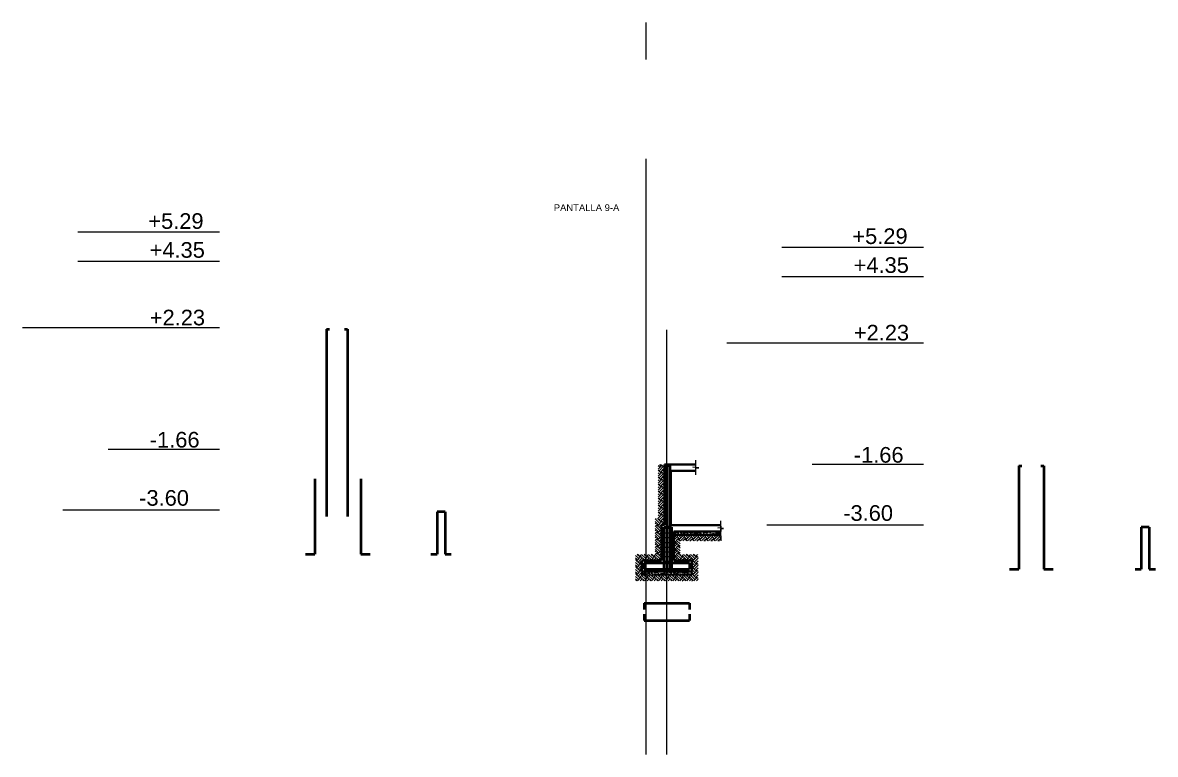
# Model space of a CAD drawing. Header units: millimetres. Extents: x 1130 to 2176, y -195 to 376.
# Drawn here: x 1900.53 to 1936.76, y 31.79 to 55.19 of the extents above; entities that cross this region are included whole.
import ezdxf

# ---------------------------------------------------------------- set-up
doc = ezdxf.new("R2010")
doc.units = ezdxf.units.MM
doc.linetypes.add('CENTER2', pattern=[28.575, 19.05, -3.175, 3.175, -3.175])
doc.layers.add('A- TEXTO 1', color=7, linetype='Continuous')
for name, color, linetype, lineweight in [('EDIS-CONCRETO BAJA RESIST', 8, 'Continuous', 9), ('EDIS-EJES COLUMNAS', 9, 'CENTER2', 15), ('EDIS-ESTRIBOS', 3, 'Continuous', 15), ('EDIS-PANTALLAS', 3, 'Continuous', 15), ('EDIS-PEDESTALES', 4, 'Continuous', 13), ('EDIS-PL-DIMENSION', 8, 'Continuous', 13), ('EDIS-REFUERZOS DETALLES', 7, 'Continuous', 40), ('EDIS-TIERRA', 8, 'Continuous', 13), ('Est-PL-DIMENSION', 8, 'Continuous', 13), ('G-ANNO-TEXT', 5, 'Continuous', 9)]:
    doc.layers.add(name, color=color, linetype=linetype, lineweight=lineweight)
doc.styles.add('Arial_1', font='arial.ttf', dxfattribs={"height": 0.2})
doc.styles.add('style1', font='arial.ttf', dxfattribs={"height": 0.2})

msp = doc.modelspace()

# ---------------------------------------------------------------- hatches: boundary and pattern name
at = {"layer": 'EDIS-CONCRETO BAJA RESIST'}
h = msp.add_hatch(dxfattribs=at)
h.set_pattern_fill('AR-CONC', color=256, scale=0.00078)
h.set_pattern_definition([(50, (74.766, 39.63728), (0.142104042, -0.012432487), [0.014859, -0.163449]), (355, (74.766, 39.63728), (-0.027489869, 0.149024339), [0.0118872, -0.130759656]), (100.451445, (74.77785, 39.63625), (0.114614173, 0.136591846), [0.012628207, -0.138910391]), (46.1842, (74.766, 39.6769), (0.211441652, -0.032793016), [0.0222885, -0.2451735]), (96.635558, (74.78363, 39.67417), (0.185175225, 0.192992377), [0.018942318, -0.208365774]), (351.184151, (74.766, 39.6769), (0.185175225, 0.192992377), [0.017830774, -0.19613859]), (21, (74.78582, 39.667), (0.118259225, -0.0797668546), [0.014859, -0.163449]), (326, (74.78582, 39.667), (0.048205582, 0.143666614), [0.0118872, -0.1307592]), (71.451445, (74.79567, 39.66035), (0.166464807, 0.06389976), [0.012628207, -0.138910151]), (37.5, (74.766006, 39.63728), (0.0024091105, 0.0659529303), [0, -0.12917424, 0, -0.1327404, 0, -0.1312545]), (7.5, (74.766006, 39.63728), (0.0521193368, 0.0781408484), [0, -0.07568184, 0, -0.12620244, 0, -0.0500253]), (327.5, (74.721825, 39.63728), (0.1057606642, -0.0044684203), [0, -0.04953, 0, -0.1545336, 0, -0.2050542]), (317.5, (74.70201, 39.63728), (0.1155407615, 0.019832663), [0, -0.064389, 0, -0.10262616, 0, -0.1456182])])
h.paths.add_polyline_path([(1922.533, 38.914), (1921.363, 38.914), (1921.363, 38.814), (1922.533, 38.814)])
h.paths.add_polyline_path([(1922.859, 38.914), (1922.533, 38.914), (1922.533, 38.814), (1922.859, 38.814)])
h.paths.add_polyline_path([(1921.938, 37.634), (1921.938, 37.534)], flags=17)
h.paths.add_polyline_path([(1921.938, 37.634), (1921.163, 37.634), (1921.163, 37.534), (1921.938, 37.534)])
h.paths.add_polyline_path([(1921.163, 37.634), (1920.338, 37.634), (1920.338, 37.534), (1921.163, 37.534)])
at = {"layer": 'EDIS-TIERRA'}
h = msp.add_hatch(dxfattribs=at)
h.set_pattern_fill('EARTH', color=256, scale=0.025, angle=45)
h.set_pattern_definition([(45, (22.516, -0.48389), (8e-17, 0.224506403), [0.15875, -0.15875]), (45, (22.4739, -0.4418), (8e-17, 0.224506403), [0.15875, -0.15875]), (45, (22.43181, -0.3997), (8e-17, 0.224506403), [0.15875, -0.15875]), (135, (22.43181, -0.37164), (-0.224506403, 8e-17), [0.15875, -0.15875]), (135, (22.4739, -0.32954), (-0.224506403, 8e-17), [0.15875, -0.15875]), (135, (22.516, -0.28745), (-0.224506403, 8e-17), [0.15875, -0.15875])])
h.paths.add_polyline_path([(1921.063, 41.054), (1920.863, 41.054), (1920.863, 39.334), (1920.763, 39.334), (1920.763, 38.184), (1920.478, 38.184), (1920.478, 37.984), (1920.963, 37.984), (1920.963, 39.134), (1921.063, 39.134)])
h.paths.add_polyline_path([(1920.338, 37.984), (1920.478, 37.984), (1920.478, 38.184), (1920.138, 38.184), (1920.138, 37.334), (1920.478, 37.334), (1920.478, 37.534), (1920.338, 37.534), (1920.338, 37.634)])
h.paths.add_polyline_path([(1921.138, 37.534), (1920.478, 37.534), (1920.478, 37.334), (1921.138, 37.334)])
h.paths.add_polyline_path([(1922.138, 38.184), (1921.563, 38.184), (1921.563, 38.614), (1922.859, 38.614), (1922.859, 38.782), (1922.859, 38.814), (1921.363, 38.814), (1921.363, 37.984), (1921.938, 37.984), (1921.938, 37.634), (1921.938, 37.534), (1921.138, 37.534), (1921.138, 37.334), (1922.138, 37.334)])

# ---------------------------------------------------------------- linework, layer by layer
at = {"layer": 'EDIS-CONCRETO BAJA RESIST'}
msp.add_line((1920.338, 37.534), (1921.938, 37.534), dxfattribs=at)
at = {"layer": 'EDIS-EJES COLUMNAS', "linetype": 'CENTER2'}
for p, q in [((1920.478, 31.789), (1920.478, 55.192)), ((1921.138, 31.789), (1921.138, 45.37))]:
    msp.add_line(p, q, dxfattribs=at)
at = {"layer": 'EDIS-ESTRIBOS', "linetype": 'ByBlock'}
for p, q in [((1921.288, 39.009), (1921.038, 39.009)), ((1921.288, 38.859), (1921.038, 38.859)), ((1921.288, 38.709), (1921.038, 38.709)), ((1921.288, 38.559), (1921.038, 38.559)), ((1921.288, 38.409), (1921.038, 38.409)), ((1921.288, 38.259), (1921.038, 38.259)), ((1921.288, 38.109), (1921.038, 38.109)), ((1921.288, 37.959), (1921.038, 37.959))]:
    msp.add_line(p, q, dxfattribs=at)
at = {"layer": 'EDIS-PANTALLAS', "lineweight": 35}
for p, q in [((1921.063, 41.054), (1921.063, 39.134)), ((1922.066, 41.054), (1921.063, 41.054)), ((1921.263, 40.854), (1921.263, 39.114)), ((1922.066, 40.854), (1921.263, 40.854)), ((1921.263, 39.114), (1922.859, 39.114)), ((1921.363, 38.914), (1922.859, 38.914)), ((1920.338, 37.984), (1920.963, 37.984)), ((1920.338, 37.984), (1920.338, 37.634)), ((1921.363, 37.984), (1921.938, 37.984)), ((1921.938, 37.984), (1921.938, 37.634)), ((1920.338, 37.634), (1921.938, 37.634))]:
    msp.add_line(p, q, dxfattribs=at)
at = {"layer": 'EDIS-PANTALLAS', "color": 252, "lineweight": 35, "true_color": 0x939598}
msp.add_line((1921.363, 38.814), (1922.859, 38.814), dxfattribs=at)
at = {"layer": 'EDIS-PEDESTALES', "lineweight": 35}
for p, q in [((1920.963, 39.134), (1920.963, 37.984)), ((1921.063, 39.134), (1920.963, 39.134)), ((1921.363, 38.914), (1921.363, 37.984))]:
    msp.add_line(p, q, dxfattribs=at)
at = {"layer": 'EDIS-PL-DIMENSION'}
for p, q in [((1906.833, 48.488), (1902.297, 48.488)), ((1929.349, 48.004), (1924.813, 48.004)), ((1906.833, 47.548), (1902.297, 47.548)), ((1929.349, 47.064), (1924.813, 47.064)), ((1906.833, 45.428), (1900.535, 45.428)), ((1929.349, 44.944), (1923.051, 44.944)), ((1906.833, 41.538), (1903.267, 41.538)), ((1929.349, 41.054), (1925.783, 41.054)), ((1906.833, 39.598), (1901.823, 39.598)), ((1922.859, 39.082), (1922.859, 38.914)), ((1922.859, 38.782), (1922.859, 38.614)), ((1929.349, 39.114), (1924.339, 39.114)), ((1920.338, 37.634), (1920.338, 37.534)), ((1921.938, 37.634), (1921.938, 37.534))]:
    msp.add_line(p, q, dxfattribs=at)
at = {"layer": 'EDIS-REFUERZOS DETALLES', "linetype": 'ByBlock'}
for p, q in [((1910.254, 45.388), (1910.254, 39.398)), ((1910.254, 45.388), (1910.349, 45.388)), ((1910.831, 45.388), (1910.926, 45.388)), ((1910.926, 45.388), (1910.926, 39.398)), ((1921.138, 41.014), (1921.138, 37.709)), ((1921.233, 41.014), (1921.138, 41.014)), ((1921.233, 41.014), (1921.233, 37.709)), ((1932.395, 41.014), (1932.395, 37.709)), ((1932.395, 41.014), (1932.49, 41.014)), ((1933.099, 41.014), (1933.194, 41.014)), ((1933.194, 41.014), (1933.194, 37.709)), ((1909.879, 40.598), (1909.879, 38.193)), ((1911.35, 40.598), (1911.35, 38.193)), ((1913.794, 39.543), (1913.794, 38.193)), ((1914.044, 39.543), (1913.794, 39.543)), ((1914.044, 39.543), (1914.044, 38.193)), ((1921.038, 39.059), (1921.038, 37.709)), ((1921.288, 39.059), (1921.038, 39.059)), ((1921.288, 39.059), (1921.288, 37.709)), ((1936.31, 39.059), (1936.31, 37.709)), ((1936.56, 39.059), (1936.31, 39.059)), ((1936.56, 39.059), (1936.56, 37.709)), ((1909.579, 38.193), (1909.879, 38.193)), ((1911.35, 38.193), (1911.65, 38.193)), ((1913.594, 38.193), (1913.794, 38.193)), ((1914.044, 38.193), (1914.244, 38.193)), ((1920.413, 37.909), (1921.863, 37.909)), ((1920.413, 37.909), (1920.413, 37.709)), ((1920.413, 37.709), (1921.863, 37.709)), ((1921.863, 37.909), (1921.863, 37.709)), ((1932.095, 37.709), (1932.395, 37.709)), ((1933.194, 37.709), (1933.494, 37.709)), ((1936.11, 37.709), (1936.31, 37.709)), ((1936.56, 37.709), (1936.76, 37.709)), ((1920.413, 36.623), (1921.863, 36.623)), ((1920.413, 36.623), (1920.413, 36.423)), ((1921.863, 36.623), (1921.863, 36.423)), ((1920.413, 36.27), (1920.413, 36.07)), ((1921.863, 36.27), (1921.863, 36.07)), ((1920.413, 36.07), (1921.863, 36.07))]:
    msp.add_line(p, q, dxfattribs=at)
at = {"layer": 'EDIS-REFUERZOS DETALLES', "linetype": 'ByBlock', "const_width": 0.02}
for points in [[(1921.161, 40.999, -1), (1921.146, 41)], [(1921.226, 40.999, -1), (1921.211, 41)], [(1921.161, 40.873, -1), (1921.146, 40.874)], [(1921.161, 40.734, -1), (1921.146, 40.734)], [(1921.226, 40.873, -1), (1921.211, 40.874)], [(1921.226, 40.734, -1), (1921.211, 40.734)], [(1921.161, 40.534, -1), (1921.146, 40.534)], [(1921.161, 40.334, -1), (1921.146, 40.334)], [(1921.226, 40.534, -1), (1921.211, 40.534)], [(1921.226, 40.334, -1), (1921.211, 40.334)], [(1921.161, 40.134, -1), (1921.146, 40.134)], [(1921.161, 39.934, -1), (1921.146, 39.934)], [(1921.226, 40.134, -1), (1921.211, 40.134)], [(1921.226, 39.934, -1), (1921.211, 39.934)], [(1921.161, 39.734, -1), (1921.146, 39.734)], [(1921.161, 39.534, -1), (1921.146, 39.534)], [(1921.226, 39.734, -1), (1921.211, 39.734)], [(1921.226, 39.534, -1), (1921.211, 39.534)], [(1921.161, 39.334, -1), (1921.146, 39.334)], [(1921.226, 39.334, -1), (1921.211, 39.334)], [(1920.439, 37.893, -1), (1920.424, 37.893)], [(1920.439, 37.728, -1), (1920.424, 37.728)], [(1920.617, 37.893, -1), (1920.602, 37.893)], [(1920.617, 37.728, -1), (1920.602, 37.728)], [(1920.806, 37.893, -1), (1920.791, 37.893)], [(1920.806, 37.728, -1), (1920.791, 37.728)], [(1920.956, 37.893, -1), (1920.941, 37.893)], [(1920.956, 37.728, -1), (1920.941, 37.728)], [(1921.106, 37.893, -1), (1921.091, 37.893)], [(1921.106, 37.728, -1), (1921.091, 37.728)], [(1921.256, 37.893, -1), (1921.241, 37.893)], [(1921.256, 37.728, -1), (1921.241, 37.728)], [(1921.406, 37.893, -1), (1921.391, 37.893)], [(1921.406, 37.728, -1), (1921.391, 37.728)], [(1921.556, 37.893, -1), (1921.541, 37.893)], [(1921.556, 37.728, -1), (1921.541, 37.728)], [(1921.706, 37.893, -1), (1921.691, 37.893)], [(1921.706, 37.728, -1), (1921.691, 37.728)], [(1921.856, 37.893, -1), (1921.841, 37.893)], [(1921.856, 37.728, -1), (1921.841, 37.728)]]:
    msp.add_lwpolyline(points, format="xyb", dxfattribs=at)
at = {"layer": 'Est-PL-DIMENSION'}
for points in [[(1922.066, 40.727), (1922.066, 40.949), (1922.16, 40.955), (1921.972, 40.978), (1922.066, 40.987), (1922.066, 41.2)], [(1922.859, 38.782), (1922.859, 39.004), (1922.953, 39.01), (1922.765, 39.033), (1922.859, 39.041), (1922.859, 39.255)]]:
    msp.add_lwpolyline(points, dxfattribs=at)

# ---------------------------------------------------------------- texts
at = {"layer": 'A- TEXTO 1', "style": 'style1'}
for s, p in [('+5.29', (1904.554, 48.596, -882)), ('+5.29', (1927.07, 48.112, -882)), ('+4.35', (1904.595, 47.672, -882)), ('+4.35', (1927.111, 47.188, -882)), ('+2.23', (1904.601, 45.51, -882)), ('+2.23', (1927.117, 45.026, -882)), ('-1.66', (1904.601, 41.602, -882)), ('-1.66', (1927.117, 41.118, -882)), ('-3.60', (1904.262, 39.741, -882)), ('-3.60', (1926.778, 39.258, -882))]:
    msp.add_text(s, height=0.5, rotation=0, dxfattribs=at).set_placement(p)
at = {"layer": 'G-ANNO-TEXT', "color": 7, "insert": (1917.521, 49.381), "char_height": 0.216, "width": 2.4558, "attachment_point": 1, "style": 'Arial_1'}
msp.add_mtext('\\pxt5;PANTALLA 9-A', dxfattribs=at)

doc.saveas('drawing.dxf')
